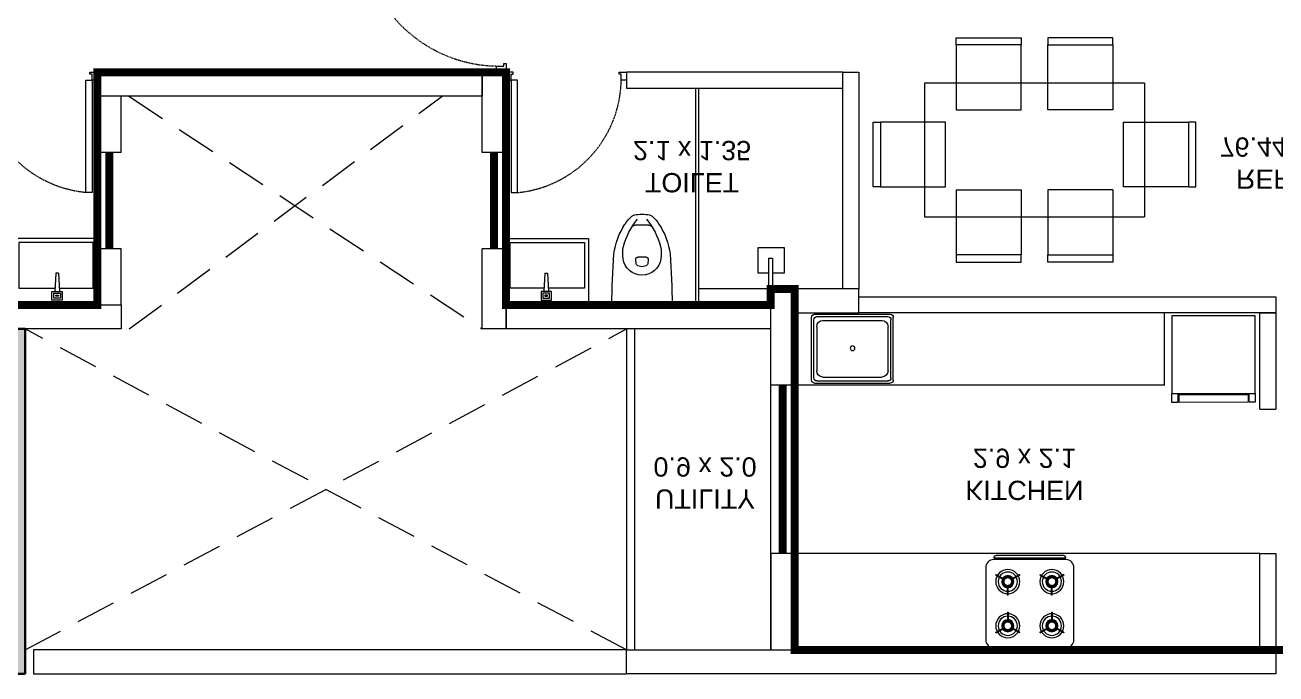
# Model space of a CAD drawing. Header units: inches. Extents: x 27644242 to 29005101, y -955243 to 216979.
# Drawn here: x 28747994 to 28755794, y -187468 to -183424 of the extents above; entities that cross this region are included whole.
import ezdxf

# ---------------------------------------------------------------- set-up
doc = ezdxf.new("R2010")
doc.units = ezdxf.units.IN
doc.header["$MEASUREMENT"] = 0
doc.set_wipeout_variables(frame=1)
for name, pattern in [('DASHED', [0.75, 0.5, -0.25]), ('DASHED2', [0.375, 0.25, -0.125]), ('HIDDEN', [0.375, 0.25, -0.125])]:
    doc.linetypes.add(name, pattern=pattern)
doc.layers.get('Defpoints').update_dxf_attribs({"color": 8})
for name, color, linetype, lineweight in [('AHC-A-COLUMN', 210, 'Continuous', 30), ('AHC-A-DUCT', 14, 'HIDDEN', 5), ('Columns', 1, 'Continuous', 25), ('DOOR', 4, 'Continuous', 0), ('ELEVATION', 40, 'Continuous', 13), ('FURN', 250, 'Continuous', 0), ('WALL', 7, 'Continuous', 20), ('WINDOW', 162, 'Continuous', 13)]:
    doc.layers.add(name, color=color, linetype=linetype, lineweight=lineweight)
doc.layers.add('text', color=7, linetype='Continuous')
doc.styles.add('AMITS', font='arial.ttf')

# ---------------------------------------------------------------- blocks, each defined once
blk = doc.blocks.new('FFFF')
at = {"layer": 'Columns', "ltscale": 500, "transparency": 33554610}
h = blk.add_hatch(color=256, dxfattribs=at)
h.dxf.hatch_style = 1
h.paths.add_polyline_path([(27448525.2, -46437.6), (27450525.2, -46437.6), (27450525.2, -48237.6), (27450525.2, -48387.6), (27450725.2, -48387.6), (27450725.2, -46237.6), (27446125.2, -46237.6), (27446125.2, -48387.6), (27446325.2, -48387.6), (27446325.2, -48237.6), (27446325.2, -46437.6), (27448325.2, -46437.6), (27448325.2, -48237.6), (27448325.2, -48387.6), (27448525.2, -48387.6), (27448525.2, -48237.6), (27448519.5, -48237.6), (27448525.2, -48232.4)])
at = {"color": 8, "ltscale": 500}
for p, q in [((27446325.2, -46437.6), (27448325.2, -48237.6)), ((27448325.2, -46437.6), (27446325.2, -48237.6)), ((27448519.5, -48237.6), (27450525.2, -46437.6)), ((27448525.2, -46437.6), (27450525.2, -48237.6))]:
    blk.add_line(p, q, dxfattribs=at)
at = {"layer": 'AHC-A-COLUMN', "ltscale": 500}
for p, q in [((27446125.2, -48387.6), (27446125.2, -46237.6)), ((27446125.2, -46237.6), (27450725.2, -46237.6)), ((27450725.2, -48387.6), (27450725.2, -46237.6)), ((27446325.2, -46437.6), (27448325.2, -46437.6)), ((27446325.2, -48387.6), (27446325.2, -46437.6)), ((27448325.2, -48387.6), (27448325.2, -46437.6)), ((27450525.2, -46437.6), (27448525.2, -46437.6)), ((27448525.2, -48387.6), (27448525.2, -46437.6)), ((27450525.2, -48387.6), (27450525.2, -46437.6)), ((27446325.2, -48237.6), (27446875.2, -48237.6)), ((27446875.2, -48237.6), (27446875.2, -48387.6)), ((27447775.2, -48237.6), (27447775.2, -48387.6)), ((27447775.2, -48237.6), (27448325.2, -48237.6)), ((27448519.5, -48237.6), (27449025.2, -48237.6)), ((27449025.2, -48237.6), (27449025.2, -48387.6)), ((27449925.2, -48237.6), (27449925.2, -48387.6)), ((27449925.2, -48237.6), (27450525.2, -48237.6)), ((27446125.2, -48387.6), (27446875.2, -48387.6)), ((27447775.2, -48387.6), (27449025.2, -48387.6)), ((27449925.2, -48387.6), (27450725.2, -48387.6))]:
    blk.add_line(p, q, dxfattribs=at)
at = {"layer": 'FURN', "ltscale": 500}
blk.add_line((27446875.2, -48387.6), (27449925.2, -48387.6), dxfattribs=at)
at = {"layer": 'text', "ltscale": 100, "char_height": 300, "width": 1823.983, "attachment_point": 1, "style": 'AMITS'}
for insert in [(27446404.4, -46901.2), (27448631.1, -46901.2)]:
    blk.add_mtext('\\pxqc;{\\H0.833333x;LIFT\\P\\H0.6x;2.0 x 1.8\\P10 P}', dxfattribs=dict(at, insert=insert))
blk = doc.blocks.new('DOOR_750')
at = {"layer": 'DOOR'}
for points in [[(-70, 50), (-32.5, 50), (-32.5, 750), (-70, 750)], [(-750, 50), (-717.5, 50), (-717.5, 12.5), (-705, 12.5), (-705, 0), (-750, 0)], [(0, 50), (-32.5, 50), (-32.5, 12.5), (-45, 12.5), (-45, 0), (0, 0)]]:
    blk.add_lwpolyline(points, close=True, dxfattribs=at)
at = {"layer": 'DOOR', "linetype": 'DASHED', "ltscale": 10}
blk.add_arc((-2.4, 38), 715.2, 95.4221, 179.04025, dxfattribs=at)
blk = doc.blocks.new('A$C3C731254-flat-1')
at = {"layer": 'FURN'}
for p, q in [((-77430.4, -2820), (-77430.7, -2801.7)), ((-77430.4, -2801.7), (-77317.9, -2797)), ((-77430.4, -2820), (-77317.9, -2824.7))]:
    blk.add_line(p, q, dxfattribs=at)
for points in [[(-77233.3, -3060.6), (-77647.7, -3060.6), (-77647.7, -2547.5), (-77233.3, -2547.5)], [(-77262.7, -2843), (-77262.7, -2778.3), (-77317.9, -2778.3), (-77317.9, -2843)], [(-77275, -2830.8), (-77275, -2790.5), (-77305.7, -2790.5), (-77305.7, -2830.8)], [(-77287.2, -2818.6), (-77287.2, -2802.7), (-77293.4, -2802.7), (-77293.4, -2818.6)]]:
    blk.add_lwpolyline(points, close=True, dxfattribs=at)
blk.add_lwpolyline([(-77338.5, -2823.8), (-77338.5, -3036.2), (-77623.2, -3036.2), (-77623.2, -2571.9), (-77338.5, -2571.9), (-77338.5, -2797.8)], dxfattribs=at)
blk = doc.blocks.new('A$C3A956F37-flat-1')
at = {"layer": 'FURN'}
blk.add_line((-168.3, 90.2), (0, 90.2), dxfattribs=at)
for points in [[(-97.1, 66.7), (-97.1, 0), (-258.5, 0), (-258.5, 161.4), (-97.1, 161.4), (-97.1, 90.2)], [(0, 67.1), (-191.4, 67.1), (-191.4, 90.2), (-168.3, 90.2)]]:
    blk.add_lwpolyline(points, dxfattribs=at)
blk = doc.blocks.new('A$C3D5F2F58')
at = {"color": 0, "linetype": 'ByBlock'}
blk.add_wipeout([(187.5, 0), (-187.5, 0), (-185.4, -124.8), (-182.6, -194.2), (-178.7, -263.3), (-175.9, -302), (-169.5, -348.6), (-150.7, -414.8), (-143.6, -432.7), (-131.4, -459.4), (-111.6, -495.4), (-106, -504.2), (-86.3, -529.7), (-71.8, -545.1), (-63.8, -552.7), (-55.8, -558), (-40.6, -562), (-22.7, -564.1), (3.1, -565), (29.6, -563.4), (46.7, -561), (55.8, -558), (74.2, -542.7), (100.9, -511.4), (135.4, -451.2), (158.3, -392.2), (171.2, -340), (178.9, -260.4), (185.1, -136.1), (187.4, -46)], dxfattribs=at)
for p, q in [((-187.5, 0), (187.5, 0)), ((0, -62.5), (0, -62.5)), ((-38.3, -282.4), (-35.8, -255.2)), ((-24.2, -298), (24.2, -298)), ((35.8, -255.2), (38.3, -282.4)), ((-42.5, -496.8), (42.5, -496.8))]:
    blk.add_line(p, q, dxfattribs=at)
at = {"color": 0, "linetype": 'ByBlock', "extrusion": (0, 0, -1)}
for centre, major_axis, ratio, start_param, end_param in [((3903, 5.3), (4087.6, 164.4), 0.940247, 3.100232, 3.182953), ((-3903, 5.4), (-4087.6, 164.4), 0.940247, 3.100232, 3.182953), ((0, -305.1), (84.4, 84.4), 1, 4.07333, 6.922251), ((86.9, -319.1), (146.6, 146.6), 1, 3.705861, 4.079165), ((-24.2, -283.7), (10, 10), 1, 2.356198, 4.018929), ((-27.3, -256), (6.03, 6.03), 1, 4.01894, 4.852375), ((0, -292.3), (-38.2, 38.2), 1, 0.139988, 1.430816), ((24.2, -283.7), (-10, 10), 1, 2.264265, 3.926995), ((27.3, -256), (6.03, 6.03), 1, -0.139979, 0.693472), ((-86.9, -319.1), (-146.6, 146.6), 1, 2.204028, 2.577331), ((275.8, -257.5), (321.4, 321.4), 1, 3.353441, 3.79389), ((326.3, -245.8), (-323.4, 323.4), 1, 4.816657, 5.23508), ((-326.3, -245.8), (-323.4, 323.4), 1, 2.618909, 3.037332), ((-275.8, -257.5), (-321.4, 321.4), 1, 2.489302, 2.929752), ((119.3, -350.5), (192.8, 192.8), 1, 3.092098, 3.328462), ((-42.5, -474.1), (16.1, 16.1), 1, 2.356198, 3.387836), ((42.5, -474.1), (16.1, 16.1), 1, 1.324559, 2.356198), ((-119.3, -350.5), (192.8, 192.8), 1, 1.383935, 1.620298), ((-40.9, -527.4), (24.1, 24.1), 1, 2.528301, 3.092099), ((0, -292.3), (-192.8, 192.8), 1, 3.75489, 4.099099), ((40.9, -527.4), (24.1, 24.1), 1, 1.620298, 2.184095)]:
    blk.add_ellipse(centre, major_axis=major_axis, ratio=ratio, start_param=start_param, end_param=end_param, dxfattribs=at)
blk = doc.blocks.new('A$C3E645E75')
at = {"extrusion": (0, 0, -1), "zscale": -0.9999999999999998, "rotation": 179.9999999999989}
blk.add_blockref('A$C3D5F2F58', (0, 0), dxfattribs=at)
blk = doc.blocks.new('KITCHEN')
at = {"layer": 'FURN'}
for p, q in [((-135119.8, 232209.5, 0), (-135591, 232209.5, 0)), ((-135610.4, 231798.9, 0), (-135610.4, 232190.1, 0)), ((-135596, 231813.3, 0), (-135596, 232175.7, 0)), ((-135577.9, 231857, 0), (-135577.9, 232131.9, 0)), ((-135134.2, 232195.1, 0), (-135576.6, 232195.1, 0)), ((-135171.7, 232170.8, 0), (-135539.1, 232170.8, 0)), ((-135132.8, 232131.9, 0), (-135132.8, 231857, 0)), ((-135114.8, 231813.3, 0), (-135114.8, 232175.7, 0)), ((-135100.4, 231798.9, 0), (-135100.4, 232190.1, 0)), ((-135171.7, 231818.2, 0), (-135539.1, 231818.2, 0)), ((-135119.8, 231779.5, 0), (-135591, 231779.5, 0)), ((-135134.2, 231793.9, 0), (-135576.6, 231793.9, 0))]:
    blk.add_line(p, q, dxfattribs=at)
blk.add_circle((-135356.3, 231997.3, 0), 14.6, dxfattribs=at)
for centre, radius, start, end in [((-135591, 232190.1, 0), 19.4, 89.99995, 179.99995), ((-135119.8, 232190.1, 0), 19.4, 359.99995, 89.99995), ((-135576.6, 232175.7, 0), 19.4, 89.99995, 179.99995), ((-135539.1, 232131.9, 0), 38.9, 89.99995, 179.99995), ((-135171.7, 232131.9, 0), 38.9, 359.99995, 89.99995), ((-135134.2, 232175.7, 0), 19.4, 359.99995, 89.99995), ((-135539.1, 231857, 0), 38.9, 179.99995, 269.99995), ((-135171.7, 231857, 0), 38.9, 269.99995, 359.99995), ((-135591, 231798.9, 0), 19.4, 180.00005, 270.00005), ((-135576.6, 231813.3, 0), 19.4, 180.00005, 270.00005), ((-135134.2, 231813.3, 0), 19.4, 270.00005, 0.00005), ((-135119.8, 231798.9, 0), 19.4, 270.00005, 0.00005)]:
    blk.add_arc(centre, radius, start, end, dxfattribs=at)
blk = doc.blocks.new('FRDG')
at = {"layer": 'FURN', "color": 8, "lineweight": 0, "extrusion": (3.3432e-08, -6.87431e-09, 1), "elevation": 0.0002}
for points in [[(9345.9976, -728.4923), (9346.5081, -728.4923), (9346.5081, -727.946), (9345.9976, -727.946)], [(9346.5081, -727.946), (9346.5659, -727.946), (9346.5659, -727.986), (9346.5081, -727.986)], [(9346.5139, -727.9917), (9346.5659, -727.9917), (9346.5659, -728.4442), (9346.5139, -728.4442)], [(9346.5081, -728.4523), (9346.5659, -728.4523), (9346.5659, -728.4923), (9346.5081, -728.4923)]]:
    blk.add_lwpolyline(points, close=True, dxfattribs=at)
blk = doc.blocks.new('hob')
at = {"layer": 'FURN', "extrusion": (2e-16, 7.34249e-08, 1)}
for p, q in [((-747640.1, 890446.8), (-747612.6, 890399.1)), ((-747635.8, 890449.3), (-747608.2, 890401.6)), ((-747280.1, 890449.3), (-747307.7, 890401.6)), ((-747275.8, 890446.8), (-747303.3, 890399.1)), ((-747510.5, 890377), (-747565.5, 890377)), ((-747510.5, 890372), (-747565.5, 890372)), ((-747405.4, 890377), (-747350.3, 890377)), ((-747405.4, 890372), (-747350.3, 890372)), ((-747640.1, 890302.2), (-747612.6, 890349.9)), ((-747635.8, 890299.7), (-747608.2, 890347.4)), ((-747280.1, 890299.7), (-747307.7, 890347.4)), ((-747275.8, 890302.2), (-747303.3, 890349.9)), ((-747640.1, 890171.8), (-747612.6, 890124.1)), ((-747635.8, 890174.3), (-747608.2, 890126.6)), ((-747280.1, 890174.3), (-747307.7, 890126.6)), ((-747275.8, 890171.8), (-747303.3, 890124.1)), ((-747640.1, 890027.2), (-747612.6, 890074.9)), ((-747635.8, 890024.7), (-747608.2, 890072.4)), ((-747510.5, 890102), (-747565.5, 890102)), ((-747510.5, 890097), (-747565.5, 890097)), ((-747405.4, 890102), (-747350.3, 890102)), ((-747405.4, 890097), (-747350.3, 890097)), ((-747280.1, 890024.7), (-747307.7, 890072.4)), ((-747275.8, 890027.2), (-747303.3, 890074.9))]:
    blk.add_line(p, q, dxfattribs=at)
at = {"layer": 'FURN', "extrusion": (2e-16, 7.34249e-08, 1), "elevation": 0.1}
for points in [[(-747232.9, 889962), (-747682.9, 889962, -0.414214), (-747732.9, 890012), (-747732.9, 890462, -0.414214), (-747682.9, 890512), (-747232.9, 890512, -0.414214), (-747182.9, 890462), (-747182.9, 890012, -0.414214)], [(-747172.9, 890462, -0.414214), (-747157.9, 890447), (-747157.9, 890027, -0.414214), (-747172.9, 890012), (-747172.9, 890027)]]:
    blk.add_lwpolyline(points, format="xyb", close=True, dxfattribs=at)
at = {"layer": 'FURN', "extrusion": (2e-16, 7.34249e-08, 1), "const_width": 20, "elevation": 0.1}
for points in [[(-747625.4, 890374.5, 1), (-747565.4, 890374.5, 1)], [(-747290.4, 890374.5, 1), (-747350.4, 890374.5, 1)], [(-747625.4, 890099.5, -1), (-747565.4, 890099.5, -1)], [(-747290.4, 890099.5, 1), (-747350.4, 890099.5, 1)]]:
    blk.add_lwpolyline(points, format="xyb", close=True, dxfattribs=at)
at = {"layer": 'FURN', "extrusion": (2e-16, 7.34249e-08, 1)}
for centre, radius in [((-747595.4, 890374.5, 0.1), 75), ((-747320.4, 890374.5, 0.1), 75), ((-747595.4, 890374.5, 0.1), 60), ((-747595.4, 890374.5, 0.1), 37.5), ((-747320.4, 890374.5, 0.1), 60), ((-747320.4, 890374.5, 0.1), 37.5), ((-747595.4, 890099.5, 0.1), 75), ((-747595.4, 890099.5, 0.1), 60), ((-747595.4, 890099.5, 0.1), 37.5), ((-747320.4, 890099.5, 0.1), 75), ((-747320.4, 890099.5, 0.1), 60), ((-747320.4, 890099.5, 0.1), 37.5)]:
    blk.add_circle(centre, radius, dxfattribs=at)
for centre, start, end in [((-747595.4, 890374.5, 0.1), 118.31459, 121.68541), ((-747320.4, 890374.5, 0.1), 58.31459, 61.68541), ((-747320.4, 890374.5, 0.1), 58.31459, 61.68541), ((-747595.4, 890374.5, 0.1), 358.31459, 1.68541), ((-747320.4, 890374.5, 0.1), 178.31459, 181.68541), ((-747595.4, 890374.5, 0.1), 238.31459, 241.68541), ((-747320.4, 890374.5, 0.1), 298.31459, 301.68541), ((-747595.4, 890099.5, 0.1), 118.31459, 121.68541), ((-747320.4, 890099.5, 0.1), 58.31459, 61.68541), ((-747320.4, 890099.5, 0.1), 58.31459, 61.68541), ((-747595.4, 890099.5, 0.1), 358.31459, 1.68541), ((-747320.4, 890099.5, 0.1), 178.31459, 181.68541), ((-747595.4, 890099.5, 0.1), 238.31459, 241.68541), ((-747320.4, 890099.5, 0.1), 298.31459, 301.68541)]:
    blk.add_arc(centre, 85, start, end, dxfattribs=at)
blk = doc.blocks.new('DINING TBALE')
at = {"layer": 'FURN'}
for p, q in [((551.6, 1664.6, 0.3), (551.6, 1709.6, 0.3)), ((551.6, 1709.6, 0.3), (956.6, 1709.6, 0.3)), ((551.6, 1664.6, 0.3), (551.6, 1709.6, 0.3)), ((956.6, 1664.6, 0.3), (551.6, 1664.6, 0.3)), ((551.6, 1664.6, 0.3), (551.6, 1259.6, 0.3)), ((956.6, 1664.6, 0.3), (551.6, 1664.6, 0.3)), ((956.6, 1709.6, 0.3), (956.6, 1664.6, 0.3)), ((956.6, 1259.6, 0.3), (956.6, 1664.6, 0.3)), ((1123.3, 1709.6, 0.3), (1123.3, 1664.6, 0.3)), ((1528.3, 1709.6, 0.3), (1123.3, 1709.6, 0.3)), ((1123.3, 1259.6, 0.3), (1123.3, 1664.6, 0.3)), ((1123.3, 1664.6, 0.3), (1528.3, 1664.6, 0.3)), ((1123.3, 1664.6, 0.3), (1528.3, 1664.6, 0.3)), ((1528.3, 1664.6, 0.3), (1528.3, 1709.6, 0.3)), ((1528.3, 1664.6, 0.3), (1528.3, 1709.6, 0.3)), ((1528.3, 1664.6, 0.3), (1528.3, 1259.6, 0.3)), ((1726.2, 1426.2, 0.3), (353.7, 1426.2, 0.3)), ((353.7, 1426.2, 0.3), (353.7, 594.2, 0.3)), ((1726.2, 1426.2, 0.3), (1726.2, 594.2, 0.3)), ((551.6, 1259.6, 0.3), (956.6, 1259.6, 0.3)), ((1528.3, 1259.6, 0.3), (1123.3, 1259.6, 0.3)), ((35, 1184.3, 0.3), (80, 1184.3, 0.3)), ((35, 779.3, 0.3), (35, 1184.3, 0.3)), ((485, 1184.3, 0.3), (80, 1184.3, 0.3)), ((80, 1184.3, 0.3), (80, 779.3, 0.3)), ((80, 1184.3, 0.3), (80, 779.3, 0.3)), ((485, 779.3, 0.3), (485, 1184.3, 0.3)), ((1594.9, 1184.3, 0.3), (1999.9, 1184.3, 0.3)), ((1594.9, 779.3, 0.3), (1594.9, 1184.3, 0.3)), ((2044.9, 1184.3, 0.3), (1999.9, 1184.3, 0.3)), ((1999.9, 1184.3, 0.3), (1999.9, 779.3, 0.3)), ((1999.9, 1184.3, 0.3), (1999.9, 779.3, 0.3)), ((2044.9, 779.3, 0.3), (2044.9, 1184.3, 0.3)), ((80, 779.3, 0.3), (35, 779.3, 0.3)), ((80, 779.3, 0.3), (35, 779.3, 0.3)), ((80, 779.3, 0.3), (485, 779.3, 0.3)), ((551.6, 760.8, 0.3), (956.6, 760.8, 0.3)), ((551.6, 760.8, 0.3), (551.6, 355.8, 0.3)), ((956.6, 760.8, 0.3), (956.6, 355.8, 0.3)), ((1123.3, 760.8, 0.3), (1123.3, 355.8, 0.3)), ((1528.3, 760.8, 0.3), (1123.3, 760.8, 0.3)), ((1528.3, 760.8, 0.3), (1528.3, 355.8, 0.3)), ((1999.9, 779.3, 0.3), (1594.9, 779.3, 0.3)), ((1999.9, 779.3, 0.3), (2044.9, 779.3, 0.3)), ((1999.9, 779.3, 0.3), (2044.9, 779.3, 0.3)), ((353.7, 594.2, 0.3), (1726.2, 594.2, 0.3)), ((551.6, 355.8, 0.3), (551.6, 310.8, 0.3)), ((551.6, 355.8, 0.3), (551.6, 310.8, 0.3)), ((956.6, 355.8, 0.3), (551.6, 355.8, 0.3)), ((956.6, 355.8, 0.3), (551.6, 355.8, 0.3)), ((956.6, 310.8, 0.3), (956.6, 355.8, 0.3)), ((1123.3, 310.8, 0.3), (1123.3, 355.8, 0.3)), ((1123.3, 355.8, 0.3), (1528.3, 355.8, 0.3)), ((1123.3, 355.8, 0.3), (1528.3, 355.8, 0.3)), ((1528.3, 355.8, 0.3), (1528.3, 310.8, 0.3)), ((1528.3, 355.8, 0.3), (1528.3, 310.8, 0.3)), ((551.6, 310.8, 0.3), (956.6, 310.8, 0.3)), ((1528.3, 310.8, 0.3), (1123.3, 310.8, 0.3))]:
    blk.add_line(p, q, dxfattribs=at)
blk = doc.blocks.new('3BHKXYZ')
at = {"layer": 'ELEVATION', "ltscale": 500}
for p, q in [((7171.9, 116.5), (7171.9, 2116.5)), ((8071.9, -133.5), (7621.9, -133.5))]:
    blk.add_line(p, q, dxfattribs=at)
blk.add_lwpolyline([(8071.9, 116.5), (8071.9, 116.5), (7221.9, 116.5), (7221.9, 2116.5), (8071.9, 2116.5), (8071.9, 116.5)], dxfattribs=at)
at = {"layer": 'FURN', "ltscale": 500}
for p, q in [((11122.2, 1516.5), (8221.9, 1516.5)), ((10526.1, 466.5), (8221.9, 466.5)), ((10526.1, 466.5), (10526.1, 16.6)), ((7601.9, -1383.5), (7601.9, -33.4)), ((7621.9, -1383.5), (7621.9, -33.4))]:
    blk.add_line(p, q, dxfattribs=at)
at = {"layer": 'WALL', "ltscale": 500}
for p, q in [((8071.9, 1516.5), (8071.9, 2116.5)), ((8221.9, 1516.5), (8221.9, 2116.5)), ((8221.9, 1516.5), (8071.9, 1516.5)), ((11122.2, 1516.5), (11222.2, 1516.5)), ((11122.2, 616.5), (11222.2, 616.5)), ((8221.9, 466.5), (8071.9, 466.5)), ((3872.4, -33.5), (3872.4, -383.5, 0)), ((4022.4, -33.5), (4022.4, -383.5)), ((4022.4, -383.5), (3872.4, -383.5, 0)), ((6422.2, -383.5, 0), (6272.2, -383.5, 0)), ((3872.4, -983.5, 0), (3872.4, -1483.5, 0)), ((4022.4, -983.5), (3872.4, -983.5, 0)), ((4022.4, -983.5), (4022.4, -1333.5)), ((6422.2, -983.5, 0), (6272.2, -983.5, 0)), ((6422.2, -983.5, 0), (6421.9, -1483.5)), ((6421.9, -1483.5), (6321.9, -1483.5))]:
    blk.add_line(p, q, dxfattribs=at)
for points in [[(11222.2, 2266.5), (7171.9, 2266.5), (7171.9, 2116.5), (11222.2, 2116.5)], [(8221.9, 466.5), (8071.9, 466.5), (8071.9, -133.5), (8221.9, -133.5)], [(1372.2, -33.5), (4022.4, -33.5), (4022.4, 116.5), (1372.2, 116.5)], [(8622.2, -133.5), (8221.9, -133.5), (8221.9, 16.5), (8622.2, 16.5)], [(8622.2, -133.5), (8522.2, -133.5), (8522.2, -1483.5), (8622.2, -1483.5)], [(6272.2, -1483.5), (6272.2, -1333.5), (3872.4, -1333.5), (3872.4, -1483.5)], [(7171.9, -1483.5), (7171.9, -1383.5), (8522.2, -1383.5), (8522.2, -1483.5)]]:
    blk.add_lwpolyline(points, close=True, dxfattribs=at)
for points in [[(11222.2, 1516.5), (11222.2, 2116.5), (11122.2, 2116.5), (11122.2, 1516.5)], [(11122.2, 616.5), (11122.2, 16.5), (11222.2, 16.5), (11222.2, 616.5)], [(6422.2, -383.5), (6422.2, 116.5), (6272.2, 116.5), (6272.2, -383.5)], [(6272.2, -983.5), (6272.2, -1483.5), (6422.2, -1483.5), (6422.2, -1433.5)]]:
    blk.add_lwpolyline(points, dxfattribs=at)
at = {"layer": 'WALL', "color": 7, "ltscale": 500}
blk.add_lwpolyline([(11222.2, -83.5), (11222.2, 16.5), (8622.2, 16.5), (8622.2, -83.5)], close=True, dxfattribs=at)
at = {"layer": 'WINDOW', "ltscale": 500, "const_width": 50}
blk.add_lwpolyline([(8146.9, 1516.5), (8146.9, 466.5)], dxfattribs=at)
at = {"layer": 'WINDOW', "ltscale": 500, "const_width": 50, "elevation": 0}
for points in [[(3947.4, -983.5), (3947.4, -383.5)], [(6347.2, -983.5), (6347.2, -383.5)]]:
    blk.add_lwpolyline(points, dxfattribs=at)
at = {"rotation": 89.99999999999133}
blk.add_blockref('A$C3C731254-flat-1', (811.8, 77199.8, 0), dxfattribs=at)
at = {"xscale": -1}
for name, p, rotation in [('A$C3C731254-flat-1', (9482.5, 77199.8), 270.0000000000088), ('A$C3A956F37-flat-1', (7993.3, -133.5), 270.0000000000087)]:
    blk.add_blockref(name, p, dxfattribs=dict(at, rotation=rotation))
at = {"layer": 'DOOR'}
blk.add_blockref('DOOR_750', (3872.4, -1483.5, 0), dxfattribs=at)
at = {"layer": 'DOOR', "xscale": -1}
blk.add_blockref('DOOR_750', (6421.9, -1483.5), dxfattribs=at)
at = {"layer": 'DOOR', "xscale": -1.200000000020023, "yscale": 1.200000000020023, "zscale": 1.200000000020023, "rotation": 89.99999999999959}
blk.add_blockref('DOOR_750', (6421.9, -2383.5), dxfattribs=at)
at = {"layer": 'FURN'}
for name, p, rotation in [('hob', (-880549.7, -745629.3, 0), 270.0000000000086), ('KITCHEN', (-126774.3, 232234.1, 0), 180), ('A$C3E645E75', (7269.2, -33.5), 179.9997802697439)]:
    blk.add_blockref(name, p, dxfattribs=dict(at, rotation=rotation))
at = {"layer": 'FURN', "extrusion": (-6.40542e-09, -9.36485e-09, 1), "xscale": -950.0000000000178, "yscale": 950.0000000000116, "zscale": 950.0000000000108, "rotation": 269.9749165264677}
blk.add_blockref('FRDG', (698753.4, -8878966, 0.1), dxfattribs=at)
at = {"layer": 'FURN', "ltscale": 1000, "xscale": -1, "rotation": 180}
blk.add_blockref('DINING TBALE', (8676.6, 10.8, -0.3), dxfattribs=at)
at = {"layer": 'text', "ltscale": 100, "char_height": 120, "width": 1715.235, "attachment_point": 7, "style": 'AMITS'}
for s, insert in [('\\pxqc;UTILITY\\P0.9 x 2.0', (6804.7, 914.7)), ('\\pxqc;KITCHEN\\P2.9 x 2.1', (8795.9, 860.5)), ('\\pxqc;TOILET\\P2.1 x 1.35', (6723.7, -1057)), ('\\pxqc;RERA CA: \\P76.44 SQ MT', (10511.4, -1110.4))]:
    blk.add_mtext(s, dxfattribs=dict(at, insert=insert))
at = {"layer": 'Defpoints', "ltscale": 500}
blk.add_lwpolyline([(8221.9, 2116.5, 50, 50, 0), (8221.9, -133.5, 50, 50, 0), (8071.9, -133.5, 50, 50, 0), (8071.9, -33.5, 50, 50, 0), (6422.2, -33.5, 50, 50, 0), (6422.2, -1483.5, 50, 50, 0), (3872.4, -1483.5, 50, 50, 0), (3872.4, -33.5, 50, 50, 0), (1522, -33.5, 50, 50, 0), (1522.4, -4983.3, 50, 50, 0), (5222.2, -4983.3, 50, 50, 0), (5222.2, -5483.8, 50, 50, 0), (8172.2, -5483.5, 50, 50, 0), (8172.2, -5483.4, 50, 50, 0), (12222.3, -5483.6, 50, 50, 0), (12222.3, -4983.4, 50, 50, 0), (15622.4, -4983.5, 50, 50, 0), (15622.3, -1483.6, 50, 50, 0), (14421.8, -1483.5, 50, 50, 0), (14421.8, -33.5, 50, 50, 0), (12222.2, -33.5, 50, 50, 0), (12222.2, 2116.5, 50, 50, 0), (8221.9, 2116.5, 50, 50, 0)], format="xyseb", dxfattribs=at)
at = {"layer": 'WALL', "color": 7, "ltscale": 500}
blk.add_lwpolyline([(8071.9, 116.5), (6422.2, 116.5), (6422.2, -33.5), (8071.9, -33.5)], dxfattribs=at)

msp = doc.modelspace()

# ---------------------------------------------------------------- block references
at = {"layer": 'AHC-A-DUCT', "ltscale": 500}
msp.add_blockref('FFFF', (1297268.7, -139080.3), dxfattribs=at)

# ---------------------------------------------------------------- next in the draw order: block references
at = {"layer": 'WALL', "ltscale": 500, "xscale": -1, "rotation": 180}
msp.add_blockref('3BHKXYZ', (28744571.7, -185201.4), dxfattribs=at)

# ---------------------------------------------------------------- next in the draw order: linework, layer by layer
at = {"layer": 'AHC-A-DUCT', "linetype": 'DASHED2', "ltscale": 1000}
for p, q in [((28748642.2, -183867.9), (28750843.9, -185317.9)), ((28748644.1, -185317.8), (28750593.9, -183867.9)), ((28747993.9, -187317.9), (28751743.7, -185317.9)), ((28751743.7, -187317.9), (28747993.9, -185317.9))]:
    msp.add_line(p, q, dxfattribs=at)
at = {"layer": 'WALL', "ltscale": 500}
msp.add_lwpolyline([(28748047.4, -187467.9), (28751743.7, -187467.9), (28751743.7, -187317.9), (28748047.4, -187317.9)], close=True, dxfattribs=at)

doc.saveas('drawing.dxf')
